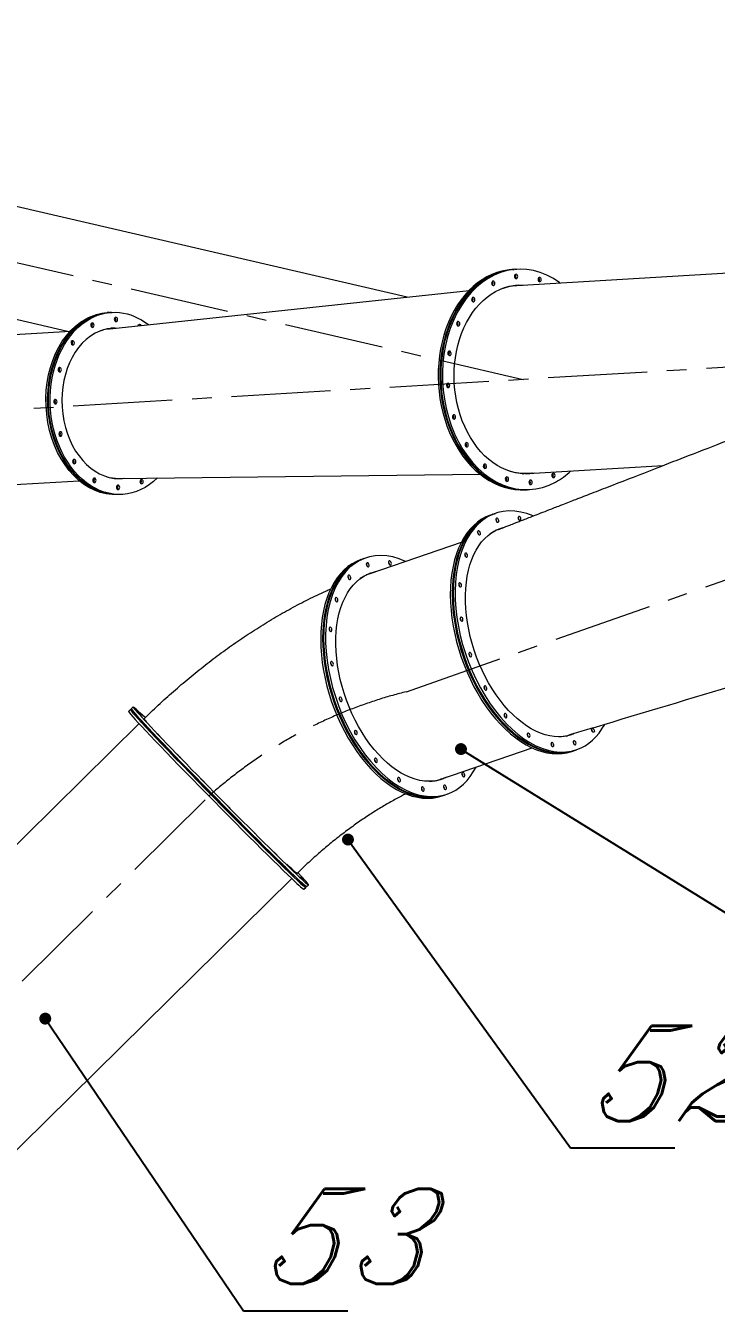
# Model space of a CAD drawing. Header units: inches. Extents: x -350577 to -266477, y -437959 to -377535.
# Drawn here: x -286775 to -284598, y -388350 to -384287 of the extents above; entities that cross this region are included whole.
import ezdxf

# ---------------------------------------------------------------- set-up
doc = ezdxf.new("R2010")
doc.units = ezdxf.units.IN
doc.header["$MEASUREMENT"] = 0
doc.linetypes.add('CENTER', pattern=[2, 1.25, -0.25, 0.25, -0.25])
doc.layers.add('CENTER       (itatec)', color=4, linetype='CENTER', lineweight=9)
doc.layers.add('ORGINAL (itatec)', color=3, linetype='Continuous', lineweight=9)
doc.styles.add('Geniso', font='geniso.shx', dxfattribs={"oblique": 15})
doc.dimstyles.new('scale 1b100', dxfattribs={"dimscale": 100, "dimtxt": 3, "dimasz": 2.5, "dimexe": 1, "dimexo": 1, "dimgap": 1, "dimtad": 1, "dimdec": 0, "dimzin": 0, "dimdsep": 46, "dimtxsty": 'Geniso', "dimcen": 0, "dimclrd": 1, "dimclre": 1, "dimclrt": 7, "dimadec": 0, "dimazin": 0, "dimtfac": 1, "dimtdec": 0, "dimtmove": 0, "dimatfit": 3, "dimfxl": 0.75, "dimtolj": 1, "dimtzin": 0, "dimarcsym": 0})

msp = doc.modelspace()

# ---------------------------------------------------------------- linework, layer by layer
at = {"layer": 'CENTER       (itatec)', "ltscale": 250}
for points in [[(-293131.3, -394810.7), (-293131.3, -393930.6, -0.22693), (-292822.1, -393284.3), (-286197.3, -386715.8, -0.121189), (-285574.7, -386386.5), (-279619.5, -384303, 0.093142), (-278642.9, -383740.8), (-275878.1, -381973.7)], [(-288075.2, -385167.7), (-288075.2, -385005.1, -0.335677), (-287904.4, -384779.4), (-285205.9, -385401.7)], [(-290620.8, -387432.6), (-290620.8, -387243.2, -0.298799), (-290400.9, -386908.1), (-287915, -385631, -0.09364), (-287623.2, -385544.6), (-282357.1, -385231.5)]]:
    msp.add_lwpolyline(points, format="xyb", dxfattribs=at)
at = {"layer": 'ORGINAL (itatec)', "extrusion": (1.66533e-16, 0.816497, 0.57735)}
for p, q in [((-287867.3, -384609.9), (-285572.4, -385141.8)), ((-287945.6, -384947.9), (-286643.5, -385249.7)), ((-285226.1, -385105.3), (-282956.3, -384971.1)), ((-285240, -385055.1), (-285234.6, -385054.8)), ((-285231.9, -385054.6), (-285226.4, -385054.3)), ((-286509.8, -385242), (-285376.7, -385120.9)), ((-285243.3, -385106.6), (-285241.8, -385106.5)), ((-286512.3, -385190.9), (-286517.7, -385191.2)), ((-286504.1, -385190.4), (-286509.6, -385190.7)), ((-287639.9, -385308.7), (-286634.1, -385249.2)), ((-286517, -385242.3), (-286511.9, -385242)), ((-285191.1, -385698.3), (-284764.6, -385673.1)), ((-287612, -385780.8), (-286606.1, -385721.4)), ((-286489.1, -385714.4), (-286483.9, -385714.1)), ((-286481.9, -385713.9), (-285342.4, -385700.6)), ((-285208.3, -385699.1), (-285206.8, -385699.1)), ((-286478.3, -385764.9), (-286483.8, -385765.2)), ((-286470.2, -385764.4), (-286475.6, -385764.7)), ((-285199, -385749.9), (-285193.5, -385749.5)), ((-285190.8, -385749.4), (-285185.3, -385749.1)), ((-285309.3, -385829.4), (-285303.2, -385827.3)), ((-285300.2, -385826.3), (-285294.1, -385824.2)), ((-285292.1, -385877.4), (-285289.7, -385876.6)), ((-285689.3, -386013.9), (-285401.2, -385914.9)), ((-285718, -385969.9), (-285711.9, -385967.8)), ((-285708.9, -385966.7), (-285702.8, -385964.6)), ((-286450.8, -386448.5), (-286445.1, -386442.9)), ((-286442.3, -386440.1), (-286436.6, -386434.5)), ((-287381.7, -387437.6), (-286417.5, -386487.3)), ((-285069.2, -386526.2), (-285066.7, -386525.3)), ((-285466.2, -386662.7), (-285178.2, -386563.7)), ((-285053.2, -386574.6), (-285047.1, -386572.5)), ((-285044.1, -386571.5), (-285038, -386569.4)), ((-285452.8, -386712), (-285446.7, -386709.9)), ((-285461.9, -386715.1), (-285455.8, -386713)), ((-286900.1, -387926.1), (-285936, -386975.9)), ((-285889.1, -387001.3), (-285883.4, -386995.7)), ((-285897.7, -387009.7), (-285892, -387004.1))]:
    msp.add_line(p, q, dxfattribs=at)
at = {"layer": 'ORGINAL (itatec)'}
for centre, major_axis, ratio, start_param, end_param in [((-285205.9, -385401.7), (-20.5, 347.4), 0.73137, -0.54823, 3.470993), ((-285219.5, -385402.5), (-20.5, 347.4), 0.73137, 0, 3.141593), ((-285214.1, -385402.1), (-20.5, 347.4), 0.73137, -0.005359, 3.146952), ((-285211.3, -385402), (-20.5, 347.4), 0.73137, 0, 3.141593), ((-285234.2, -385077.3), (-0.41, 6.99), 0.73137, -2.579639, -0.561953), ((-285159.7, -385087.3), (-0.41, 6.99), 0.73137, -2.579639, -0.561953), ((-285306.4, -385099.1), (-0.41, 6.99), 0.73137, -2.579639, -0.561953), ((-285369.3, -385150.5), (-0.41, 6.99), 0.73137, -2.579639, -0.561953), ((-286496, -385213), (-0.41, 6.99), 0.73137, -2.579639, -0.561953), ((-286570, -385231.1), (-0.41, 6.99), 0.73137, -2.579639, -0.561953), ((-286487.1, -385477.4), (-14, 237.1), 0.73137, -0.050946, 0.3294), ((-286489.9, -385477.6), (-14, 236.1), 0.73137, 0.034703, 0.263837), ((-286497.9, -385478.1), (-14, 236.1), 0.73137, -0.022146, 0.036823), ((-286500.8, -385478.2), (-14, 237.1), 0.73137, -0.078407, -0.039272), ((-286495.3, -385477.9), (-14, 237.1), 0.73137, -0.068302, -0.023559), ((-286492.6, -385477.7), (-14, 237.1), 0.73137, -0.062859, -0.015705), ((-286421.4, -385235.2), (-0.41, 6.99), 0.73137, -1.149406, -0.561953), ((-285416.8, -385226.5), (-0.41, 6.99), 0.73137, -2.579639, -0.561953), ((-286487.1, -385477.4), (-14, 237.1), 0.73137, 0.3294, 3.192539), ((-286632.2, -385286.8), (-0.41, 6.99), 0.73137, -2.579639, -0.561953), ((-285444.1, -385319.7), (-0.41, 6.99), 0.73137, -2.579639, -0.561953), ((-286673.2, -385371.5), (-0.41, 6.99), 0.73137, -2.579639, -0.561953), ((-285448.7, -385421), (-0.41, 6.99), 0.73137, -2.579639, -0.561953), ((-286686.7, -385472.4), (-0.41, 6.99), 0.73137, -2.579639, -0.561953), ((-285430, -385520.4), (-0.41, 6.99), 0.73137, -2.579639, -0.561953), ((-286670.6, -385574.1), (-0.41, 6.99), 0.73137, -2.579639, -0.561953), ((-285389.9, -385608.2), (-0.41, 6.99), 0.73137, -2.579639, -0.561953), ((-286627.4, -385661.2), (-0.41, 6.99), 0.73137, -2.579639, -0.561953), ((-285332.4, -385675.8), (-0.41, 6.99), 0.73137, -2.579639, -0.561953), ((-285205.9, -385401.7), (20.5, -347.4), 0.73137, 0.3294, 0.54823), ((-286563.7, -385720.3), (-0.41, 6.99), 0.73137, -2.579639, -0.561953), ((-286489.9, -385477.6), (14, -236.1), 0.73137, -0.263837, -0.034703), ((-286497.9, -385478.1), (14, -236.1), 0.73137, -0.036823, 0.022146), ((-286489.2, -385742.5), (-0.41, 6.99), 0.73137, -2.579639, -0.561953), ((-286500.8, -385478.2), (14, -237.1), 0.73137, 0.039272, 0.078407), ((-286495.3, -385477.9), (14, -237.1), 0.73137, 0.023559, 0.068302), ((-286492.6, -385477.7), (14, -237.1), 0.73137, 0.015705, 0.062859), ((-286415.2, -385724.4), (-0.41, 6.99), 0.73137, -2.579639, -0.561953), ((-285263, -385716.6), (-0.41, 6.99), 0.73137, -2.579639, -0.561953), ((-285188.5, -385726.7), (-0.41, 6.99), 0.73137, -2.579639, -0.561953), ((-285116.3, -385704.9), (-0.41, 6.99), 0.73137, -2.579639, -0.561953), ((-285166, -386196.8), (-128, 372.6), 0.591405, -0.490569, 3.146564), ((-285181.3, -386202), (-128, 372.6), 0.591405, 0, 3.141593), ((-285172.1, -386198.9), (-128, 372.6), 0.591405, 0, 3.141593), ((-285175.2, -386199.9), (-128, 372.6), 0.591405, -0.006921, 3.146564), ((-285293.9, -385847.9), (-2.27, 6.62), 0.591405, -2.248304, -0.893289), ((-285223.9, -385842.5), (-2.27, 6.62), 0.591405, -2.248304, -0.893289), ((-285351.9, -385887.7), (-2.27, 6.62), 0.591405, -2.248304, -0.893289), ((-285169.1, -386197.8), (-111.6, 324.3), 0.591638, 0.023074, 0.172106), ((-285169.1, -386197.8), (-111.6, 324.3), 0.591638, 0.023074, 0.172106), ((-285178.2, -386201), (-111.6, 324.3), 0.591638, -0.024004, 0.013575), ((-285574.7, -386337.2), (-128, 372.6), 0.591405, -0.51446, 3.146564), ((-285590, -386342.5), (-128, 372.6), 0.591405, 0, 3.141593), ((-285583.9, -386340.4), (-128, 372.6), 0.591405, -0.006921, 3.146564), ((-285580.8, -386339.3), (-128, 372.6), 0.591405, 0, 3.141593), ((-285632.6, -385982.9), (-2.27, 6.62), 0.591405, -2.248304, -0.893289), ((-285392.4, -385957.9), (-2.27, 6.62), 0.591405, -2.248304, -0.893289), ((-285577.8, -386338.3), (-111.6, 324.3), 0.591638, -0.00016, 0.172106), ((-285586.9, -386341.4), (-111.6, 324.3), 0.591638, -0.024004, 0.013575), ((-285702.6, -385988.4), (-2.27, 6.62), 0.591405, -2.248304, -0.893289), ((-285760.6, -386028.1), (-2.27, 6.62), 0.591405, -2.248304, -0.893289), ((-285411.3, -386051.8), (-2.27, 6.62), 0.591405, -2.248304, -0.893289), ((-285801.1, -386098.4), (-2.27, 6.62), 0.591405, -2.248304, -0.893289), ((-285406.8, -386160), (-2.27, 6.62), 0.591405, -2.248304, -0.893289), ((-285820, -386192.2), (-2.27, 6.62), 0.591405, -2.248304, -0.893289), ((-285815.5, -386300.5), (-2.27, 6.62), 0.591405, -2.248304, -0.893289), ((-285379.3, -386272), (-2.27, 6.62), 0.591405, -2.248304, -0.893289), ((-285331.5, -386376.9), (-2.27, 6.62), 0.591405, -2.248304, -0.893289), ((-286168.6, -386723.5), (-276.6, 280.6), 0.017941, -0.286808, 2.627258), ((-286160, -386715.1), (-276.6, 280.6), 0.017941, -0.514523, 2.627258), ((-285788, -386412.5), (-2.27, 6.62), 0.591405, -2.248304, -0.893289), ((-286174.3, -386729.1), (-276.6, 280.6), 0.017941, 0, 2.627258), ((-286165.7, -386720.7), (-276.6, 280.6), 0.017941, 0, 2.627258), ((-285268.1, -386464.4), (-2.27, 6.62), 0.591405, -2.248304, -0.893289), ((-286171.4, -386726.3), (-240.8, 244.2), 0.018194, -0.558445, -0.331095), ((-285166, -386196.8), (128, -372.6), 0.591405, 0.004971, 0.490594), ((-284992.3, -386510.1), (-2.27, 6.62), 0.591405, -2.248304, -0.893289), ((-285740.2, -386517.4), (-2.27, 6.62), 0.591405, -2.248304, -0.893289), ((-285195.4, -386525.8), (-2.27, 6.62), 0.591405, -2.248304, -0.893289), ((-285169.1, -386197.8), (111.6, -324.3), 0.591638, -0.179507, -0.023394), ((-285169.1, -386197.8), (111.6, -324.3), 0.591638, -0.179507, -0.023394), ((-285178.2, -386201), (111.6, -324.3), 0.591638, -0.014622, 0.023684), ((-285050.3, -386549.9), (-2.27, 6.62), 0.591405, -2.248304, -0.893289), ((-285120.3, -386555.3), (-2.27, 6.62), 0.591405, -2.248304, -0.893289), ((-285175.2, -386199.9), (128, -372.6), 0.591405, 0.004971, 0.006921), ((-285676.9, -386604.8), (-2.27, 6.62), 0.591405, -2.248304, -0.893289), ((-285574.7, -386337.2), (128, -372.6), 0.591405, 0.004971, 0.51446), ((-285604.1, -386666.3), (-2.27, 6.62), 0.591405, -2.248304, -0.893289), ((-285577.8, -386338.3), (111.6, -324.3), 0.591638, -0.179507, -0.00016), ((-285586.9, -386341.4), (111.6, -324.3), 0.591638, -0.014622, 0.023684), ((-285401, -386650.5), (-2.27, 6.62), 0.591405, -2.248304, -0.893289), ((-285529, -386695.7), (-2.27, 6.62), 0.591405, -2.248304, -0.893289), ((-285459, -386690.3), (-2.27, 6.62), 0.591405, -2.248304, -0.893289), ((-285583.9, -386340.4), (128, -372.6), 0.591405, 0.004971, 0.006921), ((-286171.4, -386726.3), (240.8, -244.2), 0.018194, 0.316512, 0.541336), ((-286174.3, -386729.1), (276.6, -280.6), 0.017941, -0.514334, 0), ((-286168.6, -386723.5), (276.6, -280.6), 0.017941, -0.514334, 0.286808), ((-286165.7, -386720.7), (276.6, -280.6), 0.017941, -0.514334, 0), ((-286160, -386715.1), (276.6, -280.6), 0.017941, -0.514334, 0.51437)]:
    msp.add_ellipse(centre, major_axis=major_axis, ratio=ratio, start_param=start_param, end_param=end_param, dxfattribs=at)
at = {"layer": 'ORGINAL (itatec)', "extrusion": (-3.73486e-17, 2.20224e-16, -1)}
for centre, start_param, end_param in [((-285228.7, -385077), -3.470992792732217, 2.812192514447369), ((-285154.3, -385087), -3.470992792732148, 2.812192514447438), ((-285300.9, -385098.7), -3.4709927927321, 2.812192514447486), ((-285363.9, -385150.2), -3.470992792732196, 2.81219251444739), ((-285411.3, -385226.2), -3.4709927927321, 2.812192514447486), ((-285438.7, -385319.4), -3.470992792732114, 2.812192514447473), ((-285443.2, -385420.7), -3.470992792732134, 2.812192514447452), ((-285424.5, -385520.1), -3.470992792732182, 2.812192514447404), ((-285384.5, -385607.9), -3.470992792732217, 2.812192514447369), ((-285326.9, -385675.5), -3.470992792732134, 2.812192514447452), ((-285257.5, -385716.3), -3.470992792732251, 2.812192514447335), ((-285183.1, -385726.3), -3.4709927927321, 2.812192514447486)]:
    msp.add_ellipse(centre, major_axis=(-0.41, 6.99), ratio=0.73137, start_param=start_param, end_param=end_param, dxfattribs=at)
at = {"layer": 'ORGINAL (itatec)', "extrusion": (-1.37787e-16, 2.14286e-16, -1)}
for centre in [(-285236.9, -385077.5), (-285372, -385150.6), (-285446.8, -385319.9)]:
    msp.add_ellipse(centre, major_axis=(0.41, -6.99), ratio=0.73137, start_param=-2.21553, end_param=-0.926063, dxfattribs=at)
at = {"layer": 'ORGINAL (itatec)', "extrusion": (-7.58204e-17, 1.06734e-16, -1)}
for centre in [(-285162.4, -385087.5), (-285419.5, -385226.7), (-285265.7, -385716.8), (-285191.2, -385726.8)]:
    msp.add_ellipse(centre, major_axis=(0.41, -6.99), ratio=0.73137, start_param=-2.21553, end_param=-0.926063, dxfattribs=at)
at = {"layer": 'ORGINAL (itatec)', "extrusion": (-1.02966e-16, 2.71953e-16, -1)}
msp.add_ellipse((-285205.9, -385401.7), major_axis=(17.6, -297.5), ratio=0.73137, start_param=-0.081946, end_param=3.223539, dxfattribs=at)
at = {"layer": 'ORGINAL (itatec)', "extrusion": (-1.89925e-16, 1.55596e-16, -1)}
for centre in [(-285309.1, -385099.2), (-285119, -385705.1)]:
    msp.add_ellipse(centre, major_axis=(0.41, -6.99), ratio=0.73137, start_param=-2.21553, end_param=-0.926063, dxfattribs=at)
at = {"layer": 'ORGINAL (itatec)', "extrusion": (-2.24559e-16, 1.53548e-16, -1)}
msp.add_ellipse((-285208.6, -385401.8), major_axis=(-17.5, 296.5), ratio=0.73137, start_param=-0.265381, end_param=0, dxfattribs=at)
at = {"layer": 'ORGINAL (itatec)', "extrusion": (3.74401e-19, 1.11238e-16, -1)}
msp.add_ellipse((-285216.8, -385402.3), major_axis=(-17.5, 296.5), ratio=0.73137, start_param=-0.042034, end_param=0.018839, dxfattribs=at)
at = {"layer": 'ORGINAL (itatec)', "extrusion": (-6.14052e-17, 2.7441e-16, -1)}
msp.add_ellipse((-285219.5, -385402.5), major_axis=(-17.6, 297.5), ratio=0.73137, start_param=0.031296, end_param=0.081946, dxfattribs=at)
at = {"layer": 'ORGINAL (itatec)', "extrusion": (-2.7651e-16, 1.50476e-16, -1)}
msp.add_ellipse((-285214.1, -385402.1), major_axis=(-17.6, 297.5), ratio=0.73137, start_param=0.018776, end_param=0.081946, dxfattribs=at)
at = {"layer": 'ORGINAL (itatec)', "extrusion": (-1.20283e-16, 2.70929e-16, -1)}
msp.add_ellipse((-285211.3, -385402), major_axis=(-17.6, 297.5), ratio=0.73137, start_param=0.012517, end_param=0.081946, dxfattribs=at)
at = {"layer": 'ORGINAL (itatec)', "extrusion": (-2.83812e-16, 3.88286e-17, -1)}
for centre in [(-286500.8, -385478.2), (-286492.6, -385477.7)]:
    msp.add_ellipse(centre, major_axis=(-17, 287), ratio=0.73137, start_param=-0.3294, end_param=0, dxfattribs=at)
at = {"layer": 'ORGINAL (itatec)', "extrusion": (-1.00158e-17, 1.10624e-16, -1)}
msp.add_ellipse((-286495.3, -385477.9), major_axis=(-17, 287), ratio=0.73137, start_param=-0.3294, end_param=0.006487, dxfattribs=at)
at = {"layer": 'ORGINAL (itatec)', "extrusion": (-8.91124e-17, 2.72772e-16, -1)}
msp.add_ellipse((-286487.1, -385477.4), major_axis=(-17, 287), ratio=0.73137, start_param=-0.3294, end_param=0.569318, dxfattribs=at)
at = {"layer": 'ORGINAL (itatec)', "extrusion": (3.88462e-17, 2.24729e-16, -1)}
msp.add_ellipse((-286490.5, -385212.7), major_axis=(-0.41, 6.99), ratio=0.73137, start_param=-3.470992792751036, end_param=2.81219251442855, dxfattribs=at)
at = {"layer": 'ORGINAL (itatec)', "extrusion": (-8.92996e-17, 2.17153e-16, -1)}
for centre in [(-286498.7, -385213.2), (-286675.9, -385371.7), (-286491.9, -385742.6)]:
    msp.add_ellipse(centre, major_axis=(0.41, -6.99), ratio=0.73137, start_param=-2.21553, end_param=-0.926063, dxfattribs=at)
at = {"layer": 'ORGINAL (itatec)', "extrusion": (-1.51828e-16, 1.57848e-16, -1)}
for centre in [(-286500.8, -385478.2), (-286492.6, -385477.7)]:
    msp.add_ellipse(centre, major_axis=(17, -287), ratio=0.73137, start_param=0, end_param=2.812193, dxfattribs=at)
at = {"layer": 'ORGINAL (itatec)', "extrusion": (-1.89551e-16, 2.66834e-16, -1)}
msp.add_ellipse((-286495.3, -385477.9), major_axis=(17, -287), ratio=0.73137, start_param=-0.006487, end_param=2.812193, dxfattribs=at)
at = {"layer": 'ORGINAL (itatec)', "extrusion": (-1.41063e-16, 2.697e-16, -1)}
msp.add_ellipse((-286487.1, -385477.4), major_axis=(17, -287), ratio=0.73137, start_param=-0.569318, end_param=2.812193, dxfattribs=at)
at = {"layer": 'ORGINAL (itatec)', "extrusion": (2.11829e-16, 1.79348e-16, -1)}
for centre, start_param, end_param in [((-286564.5, -385230.8), -3.47099279275094, 2.812192514428646), ((-286626.8, -385286.5), -3.470992792751084, 2.812192514428502), ((-286667.7, -385371.2), -3.470992792751036, 2.81219251442855), ((-286681.2, -385472.1), -3.470992792750988, 2.812192514428598), ((-286665.2, -385573.8), -3.470992792751084, 2.812192514428502), ((-286622, -385660.8), -3.470992792751036, 2.81219251442855), ((-286558.3, -385720), -3.470992792750988, 2.812192514428598), ((-286483.8, -385742.1), -3.47099279275094, 2.812192514428646)]:
    msp.add_ellipse(centre, major_axis=(-0.41, 6.99), ratio=0.73137, start_param=start_param, end_param=end_param, dxfattribs=at)
at = {"layer": 'ORGINAL (itatec)', "extrusion": (2.46182e-17, 1.12672e-16, -1)}
for centre in [(-286572.7, -385231.3), (-286634.9, -385286.9), (-286630.2, -385661.3), (-286417.9, -385724.5)]:
    msp.add_ellipse(centre, major_axis=(0.41, -6.99), ratio=0.73137, start_param=-2.21553, end_param=-0.926063, dxfattribs=at)
at = {"layer": 'ORGINAL (itatec)', "extrusion": (-1.79535e-16, 1.5621e-16, -1)}
msp.add_ellipse((-286416, -385234.9), major_axis=(-0.41, 6.99), ratio=0.73137, start_param=-1.178548, end_param=1.109143, dxfattribs=at)
at = {"layer": 'ORGINAL (itatec)', "extrusion": (-1.79161e-16, 2.67448e-16, -1)}
msp.add_ellipse((-286424.2, -385235.4), major_axis=(0.41, -6.99), ratio=0.73137, start_param=-2.21553, end_param=-1.972305, dxfattribs=at)
at = {"layer": 'ORGINAL (itatec)', "extrusion": (-1.96665e-16, 2.10805e-16, -1)}
msp.add_ellipse((-285451.4, -385421.1), major_axis=(0.41, -6.99), ratio=0.73137, start_param=-2.21553, end_param=-0.926063, dxfattribs=at)
at = {"layer": 'ORGINAL (itatec)', "extrusion": (-9.29502e-17, 1.61329e-16, -1)}
msp.add_ellipse((-286689.4, -385472.6), major_axis=(0.41, -6.99), ratio=0.73137, start_param=-2.21553, end_param=-0.926063, dxfattribs=at)
at = {"layer": 'ORGINAL (itatec)', "extrusion": (-2.41689e-16, 2.08143e-16, -1)}
for centre in [(-285432.7, -385520.6), (-285392.6, -385608.4), (-285335.1, -385676)]:
    msp.add_ellipse(centre, major_axis=(0.41, -6.99), ratio=0.73137, start_param=-2.21553, end_param=-0.926063, dxfattribs=at)
at = {"layer": 'ORGINAL (itatec)', "extrusion": (-2.69584e-17, 2.20839e-16, -1)}
msp.add_ellipse((-286673.3, -385574.3), major_axis=(0.41, -6.99), ratio=0.73137, start_param=-2.21553, end_param=-0.926063, dxfattribs=at)
at = {"layer": 'ORGINAL (itatec)', "extrusion": (-1.75697e-16, 2.67653e-16, -1)}
msp.add_ellipse((-285208.6, -385401.8), major_axis=(17.5, -296.5), ratio=0.73137, start_param=0, end_param=0.265381, dxfattribs=at)
at = {"layer": 'ORGINAL (itatec)', "extrusion": (4.90492e-17, 1.69724e-16, -1)}
msp.add_ellipse((-285110.8, -385704.6), major_axis=(-0.41, 6.99), ratio=0.73137, start_param=-3.470992792732217, end_param=2.812192514447369, dxfattribs=at)
at = {"layer": 'ORGINAL (itatec)', "extrusion": (-1.13543e-16, 2.15719e-16, -1)}
msp.add_ellipse((-286566.5, -385720.4), major_axis=(0.41, -6.99), ratio=0.73137, start_param=-2.21553, end_param=-0.926063, dxfattribs=at)
at = {"layer": 'ORGINAL (itatec)', "extrusion": (-6.54302e-17, 1.07348e-16, -1)}
msp.add_ellipse((-286409.8, -385724), major_axis=(-0.41, 6.99), ratio=0.73137, start_param=-3.470992792750892, end_param=2.812192514428694, dxfattribs=at)
at = {"layer": 'ORGINAL (itatec)', "extrusion": (-2.17633e-16, 1.53957e-16, -1)}
msp.add_ellipse((-285216.8, -385402.3), major_axis=(17.5, -296.5), ratio=0.73137, start_param=-0.018839, end_param=0.042034, dxfattribs=at)
at = {"layer": 'ORGINAL (itatec)', "extrusion": (-1.82624e-16, 2.67243e-16, -1)}
msp.add_ellipse((-285219.5, -385402.5), major_axis=(17.6, -297.5), ratio=0.73137, start_param=-0.081946, end_param=-0.031296, dxfattribs=at)
at = {"layer": 'ORGINAL (itatec)', "extrusion": (3.8378e-18, 1.11443e-16, -1)}
msp.add_ellipse((-285214.1, -385402.1), major_axis=(17.6, -297.5), ratio=0.73137, start_param=-0.081946, end_param=-0.018776, dxfattribs=at)
at = {"layer": 'ORGINAL (itatec)', "extrusion": (-6.15924e-17, 2.18791e-16, -1)}
msp.add_ellipse((-285211.3, -385402), major_axis=(17.6, -297.5), ratio=0.73137, start_param=-0.081946, end_param=-0.012517, dxfattribs=at)
at = {"layer": 'ORGINAL (itatec)', "extrusion": (-2.90363e-16, 7.6308e-17, -1)}
for centre in [(-285287.8, -385845.8), (-285217.8, -385840.4), (-285345.8, -385885.6), (-285696.5, -385986.3), (-285626.5, -385980.8), (-285386.3, -385955.8), (-285754.5, -386026.1), (-285405.2, -386049.7), (-285795, -386096.3), (-285813.9, -386190.1), (-285400.7, -386157.9), (-285373.2, -386269.9), (-285809.4, -386298.4), (-285781.9, -386410.4), (-285262, -386462.3), (-285189.3, -386523.7), (-285114.2, -386553.2), (-285670.8, -386602.7), (-285598, -386664.2), (-285394.9, -386648.4), (-285522.9, -386693.6)]:
    msp.add_ellipse(centre, major_axis=(-2.27, 6.62), ratio=0.591405, start_param=-3.146564, end_param=3.136621, dxfattribs=at)
at = {"layer": 'ORGINAL (itatec)', "extrusion": (-1.14591e-17, 2.8955e-16, -1)}
for centre, end_param in [((-285166, -386196.8), 3.189541), ((-285574.7, -386337.2), 3.217861)]:
    msp.add_ellipse(centre, major_axis=(111.8, -325.3), ratio=0.591405, start_param=-0.004971, end_param=end_param, dxfattribs=at)
at = {"layer": 'ORGINAL (itatec)', "extrusion": (-1.68952e-16, 2.35427e-16, -1)}
msp.add_ellipse((-285181.3, -386202), major_axis=(-111.8, 325.3), ratio=0.591405, start_param=0.039647, end_param=0.070326, dxfattribs=at)
at = {"layer": 'ORGINAL (itatec)', "extrusion": (-4.67523e-16, 2.50216e-16, -1)}
msp.add_ellipse((-285175.2, -386199.9), major_axis=(-111.8, 325.3), ratio=0.591405, start_param=0.023784, end_param=0.06208, dxfattribs=at)
at = {"layer": 'ORGINAL (itatec)', "extrusion": (-2.55906e-16, 1.46847e-16, -1)}
for major_axis, start_param, end_param in [((-111.8, 325.3), 0.015855, 0.057644), ((111.8, -325.3), -0.057814, -0.015855)]:
    msp.add_ellipse((-285172.1, -386198.9), major_axis=major_axis, ratio=0.591405, start_param=start_param, end_param=end_param, dxfattribs=at)
at = {"layer": 'ORGINAL (itatec)', "extrusion": (-5.18395e-16, 5.66412e-17, -1)}
msp.add_ellipse((-285590, -386342.5), major_axis=(-111.8, 325.3), ratio=0.591405, start_param=0.039647, end_param=0.076268, dxfattribs=at)
at = {"layer": 'ORGINAL (itatec)', "extrusion": (-2.11616e-16, 1.0337e-16, -1)}
msp.add_ellipse((-285583.9, -386340.4), major_axis=(-111.8, 325.3), ratio=0.591405, start_param=0.023784, end_param=0.076268, dxfattribs=at)
at = {"layer": 'ORGINAL (itatec)', "extrusion": (-3.34653e-16, 1.19785e-16, -1)}
msp.add_ellipse((-285580.8, -386339.3), major_axis=(-111.8, 325.3), ratio=0.591405, start_param=0.015855, end_param=0.076268, dxfattribs=at)
at = {"layer": 'ORGINAL (itatec)', "extrusion": (-1.59119e-16, 1.21411e-16, -1)}
for centre in [(-285325.4, -386374.8), (-285734.1, -386515.3)]:
    msp.add_ellipse(centre, major_axis=(-2.27, 6.62), ratio=0.591405, start_param=-3.146564, end_param=3.136621, dxfattribs=at)
at = {"layer": 'ORGINAL (itatec)', "extrusion": (-2.13321e-15, -1.86871e-15, -1)}
for centre in [(-286428.2, -386461.2), (-286419.6, -386452.8), (-286414.6, -386454.9), (-286407.8, -386484.8), (-286399.2, -386476.3), (-286363.9, -386531.7), (-286355.4, -386523.3), (-286292.4, -386589), (-286301, -386597.4), (-286143.6, -386758.3), (-286135.1, -386749.8), (-286064.6, -386837.6), (-286056.1, -386829.2), (-285995.8, -386905.8), (-285987.2, -386897.4), (-285913.9, -386983.8), (-285908.9, -386985.9), (-285905.4, -386975.3), (-285900.4, -386977.4)]:
    msp.add_ellipse(centre, major_axis=(4.91, -4.99), ratio=0.017941, start_param=-5.768851, end_param=0.514334, dxfattribs=at)
at = {"layer": 'ORGINAL (itatec)', "extrusion": (-5.09951e-15, -4.94825e-15, -1)}
msp.add_ellipse((-286423.2, -386463.3), major_axis=(-4.91, 4.99), ratio=0.017941, start_param=-1.883809, end_param=1.10667, dxfattribs=at)
at = {"layer": 'ORGINAL (itatec)', "extrusion": (-4.03205e-15, -3.89614e-15, -1)}
msp.add_ellipse((-286168.6, -386723.5), major_axis=(-241.5, 245), ratio=0.017941, start_param=-2.627258, end_param=0.083509, dxfattribs=at)
at = {"layer": 'ORGINAL (itatec)', "extrusion": (-9.52562e-15, -9.39354e-15, -1)}
msp.add_ellipse((-286171.4, -386726.3), major_axis=(-235.2, 238.5), ratio=0.018194, start_param=0.301759, end_param=0.552053, dxfattribs=at)
at = {"layer": 'ORGINAL (itatec)', "extrusion": (-3.24819e-16, 5.76921e-18, -1)}
msp.add_ellipse((-284986.2, -386508), major_axis=(2.27, -6.62), ratio=0.591405, start_param=-0.004971, end_param=2.935197, dxfattribs=at)
at = {"layer": 'ORGINAL (itatec)', "extrusion": (-2.37865e-16, 9.43491e-17, -1)}
for centre, major_axis, start_param, end_param in [((-284986.2, -386508), (-2.27, 6.62), 0.252845, 3.136621), ((-285166, -386196.8), (111.8, -325.3), -0.048142, -0.004971)]:
    msp.add_ellipse(centre, major_axis=major_axis, ratio=0.591405, start_param=start_param, end_param=end_param, dxfattribs=at)
at = {"layer": 'ORGINAL (itatec)', "extrusion": (3.28309e-17, 2.46073e-16, -1)}
msp.add_ellipse((-285181.3, -386202), major_axis=(111.8, -325.3), ratio=0.591405, start_param=-0.070473, end_param=-0.039647, dxfattribs=at)
at = {"layer": 'ORGINAL (itatec)', "extrusion": (-1.67326e-16, 5.98926e-17, -1)}
msp.add_ellipse((-285175.2, -386199.9), major_axis=(111.8, -325.3), ratio=0.591405, start_param=-0.062242, end_param=-0.023784, dxfattribs=at)
at = {"layer": 'ORGINAL (itatec)', "extrusion": (-8.85799e-17, 8.69542e-17, -1)}
for centre in [(-285044.2, -386547.8), (-285452.9, -386688.2)]:
    msp.add_ellipse(centre, major_axis=(-2.27, 6.62), ratio=0.591405, start_param=-3.146564, end_param=3.136621, dxfattribs=at)
at = {"layer": 'ORGINAL (itatec)', "extrusion": (-9.4942e-16, -1.01371e-15, -1)}
for centre in [(-286225.1, -386675.5), (-286216.5, -386667.1)]:
    msp.add_ellipse(centre, major_axis=(4.91, -4.99), ratio=0.017941, start_param=-5.768851, end_param=0.514334, dxfattribs=at)
at = {"layer": 'ORGINAL (itatec)', "extrusion": (-9.8334e-18, 1.14016e-16, -1)}
msp.add_ellipse((-285590, -386342.5), major_axis=(111.8, -325.3), ratio=0.591405, start_param=-0.076268, end_param=-0.039647, dxfattribs=at)
at = {"layer": 'ORGINAL (itatec)', "extrusion": (-2.78745e-17, 1.66514e-16, -1)}
for centre, end_param in [((-285583.9, -386340.4), -0.023784), ((-285574.7, -386337.2), -0.004971)]:
    msp.add_ellipse(centre, major_axis=(111.8, -325.3), ratio=0.591405, start_param=-0.076268, end_param=end_param, dxfattribs=at)
at = {"layer": 'ORGINAL (itatec)', "extrusion": (-2.64114e-16, 8.53286e-17, -1)}
msp.add_ellipse((-285580.8, -386339.3), major_axis=(111.8, -325.3), ratio=0.591405, start_param=-0.076268, end_param=-0.015855, dxfattribs=at)
at = {"layer": 'ORGINAL (itatec)', "extrusion": (-6.71767e-15, -6.39064e-15, -1)}
msp.add_ellipse((-286171.4, -386726.3), major_axis=(235.2, -238.5), ratio=0.018194, start_param=-0.534553, end_param=-0.2856, dxfattribs=at)
at = {"layer": 'ORGINAL (itatec)', "extrusion": (-7.74782e-15, -7.48054e-15, -1)}
msp.add_ellipse((-286168.6, -386723.5), major_axis=(241.5, -245), ratio=0.017941, start_param=-0.083509, end_param=0.514334, dxfattribs=at)
at = {"layer": 'ORGINAL (itatec)', "extrusion": (-5.6129e-15, -5.37632e-15, -1)}
msp.add_ellipse((-286160, -386715.1), major_axis=(241.5, -245), ratio=0.017941, start_param=-0.07603, end_param=0.514334, dxfattribs=at)
at = {"layer": 'ORGINAL (itatec)', "extrusion": (-7.70829e-15, -7.44157e-15, -1)}
for centre in [(-285943.9, -386956.2), (-285935.3, -386947.8)]:
    msp.add_ellipse(centre, major_axis=(4.91, -4.99), ratio=0.017941, start_param=-5.768851, end_param=0.514334, dxfattribs=at)
at = {"layer": 'ORGINAL (itatec)', "extrusion": (-6.00769e-15, -5.68749e-15, -1)}
msp.add_ellipse((-285920.8, -386953.9), major_axis=(-4.91, 4.99), ratio=0.017941, start_param=-2.627258, end_param=-2.375876, dxfattribs=at)
at = {"layer": 'ORGINAL (itatec)', "extrusion": (-5.5327e-15, -5.14138e-15, -1)}
msp.add_ellipse((-285920.8, -386953.9), major_axis=(4.91, -4.99), ratio=0.017941, start_param=-0.765566, end_param=0.514334, dxfattribs=at)
at = {"layer": 'ORGINAL (itatec)'}
for points, knots in [([(-285285, -385875.1), (-285284.8, -385875), (-285284.5, -385874.9), (-285284, -385874.7), (-285283.7, -385874.6), (-285283, -385874.3), (-285282.6, -385874.2), (-285281.9, -385873.9), (-285281.4, -385873.7), (-285280.5, -385873.3), (-285280, -385873.1), (-285278.8, -385872.7), (-285278.2, -385872.4), (-285276.8, -385871.9), (-285276.1, -385871.6), (-285274.4, -385871), (-285273.5, -385870.6), (-285271.5, -385869.9), (-285270.5, -385869.4), (-285268.1, -385868.5), (-285266.8, -385868), (-285264, -385866.9), (-285262.4, -385866.3), (-285259, -385865), (-285257.1, -385864.3), (-285253, -385862.7), (-285250.8, -385861.8), (-285245.9, -385859.9), (-285243.2, -385858.9), (-285237.3, -385856.6), (-285234.1, -385855.3), (-285227, -385852.6), (-285223.2, -385851.1), (-285214.7, -385847.8), (-285210, -385846), (-285199.9, -385842), (-285194.3, -385839.9), (-285182.1, -385835.1), (-285175.4, -385832.5), (-285160.7, -385826.9), (-285152.7, -385823.7), (-285135.1, -385816.9), (-285125.5, -385813.2), (-285104.4, -385805), (-285092.9, -385800.5), (-285067.5, -385790.7), (-285053.7, -385785.3), (-285023.3, -385773.5), (-285006.7, -385767), (-284970.1, -385752.9), (-284950.2, -385745.1), (-284906.4, -385728.1), (-284882.5, -385718.9), (-284829.9, -385698.5), (-284801.3, -385687.3), (-284738.2, -385662.8), (-284703.8, -385649.5), (-284628.1, -385620.1), (-284586.8, -385604.1), (-284495.9, -385568.8), (-284446.4, -385549.6), (-284337.3, -385507.2), (-284277.9, -385484.2), (-284147.1, -385433.4), (-284075.7, -385405.7), (-283918.7, -385344.7), (-283833.1, -385311.5), (-283644.7, -385238.4), (-283541.9, -385198.5), (-283315.9, -385110.7), (-283192.6, -385062.9), (-282931.2, -384961.4), (-282793.1, -384907.8), (-282655.1, -384854.2)], [0, 0, 0, 0, 1, 1, 2.2, 2.2, 3.64, 3.64, 5.368, 5.368, 7.4416, 7.4416, 9.92992, 9.92992, 12.915904, 12.915904, 16.499085, 16.499085, 20.798902, 20.798902, 25.958682, 25.958682, 32.150419, 32.150419, 39.580502, 39.580502, 48.496603, 48.496603, 59.195923, 59.195923, 72.035108, 72.035108, 87.442129, 87.442129, 105.930555, 105.930555, 128.116666, 128.116666, 154.74, 154.74, 186.688, 186.688, 225.0256, 225.0256, 271.030719, 271.030719, 326.236863, 326.236863, 392.484236, 392.484236, 471.981083, 471.981083, 567.3773, 567.3773, 681.85276, 681.85276, 819.223312, 819.223312, 984.067974, 984.067974, 1181.881569, 1181.881569, 1419.257883, 1419.257883, 1704.109459, 1704.109459, 2045.931351, 2045.931351, 2456.117621, 2456.117621, 2948.341146, 2948.341146, 3499.512312, 3499.512312, 3499.512312, 3499.512312]), ([(-282362.5, -385712.9), (-282363, -385713.1), (-282363.5, -385713.2), (-282373.8, -385716.3), (-282383.7, -385719.3), (-282405.4, -385725.8), (-282417.3, -385729.4), (-282443.3, -385737.2), (-282457.5, -385741.4), (-282488.8, -385750.8), (-282505.8, -385756), (-282543.3, -385767.2), (-282563.8, -385773.4), (-282608.8, -385786.9), (-282633.4, -385794.3), (-282687.4, -385810.5), (-282716.8, -385819.3), (-282781.6, -385838.8), (-282817, -385849.4), (-282894.8, -385872.8), (-282937.2, -385885.5), (-283030.5, -385913.5), (-283081.5, -385928.8), (-283193.5, -385962.5), (-283254.5, -385980.8), (-283388.9, -386021.2), (-283462.3, -386043.2), (-283623.5, -386091.6), (-283711.5, -386118.1), (-283905.1, -386176.2), (-284010.6, -386207.9), (-284242.9, -386277.6), (-284369.5, -386315.7), (-284648.2, -386399.4), (-284800.3, -386445), (-284988.9, -386501.7), (-285025.4, -386512.7), (-285062, -386523.6)], [184.823632, 184.823632, 184.823632, 184.823632, 186.688, 186.688, 225.0256, 225.0256, 271.030719, 271.030719, 326.236863, 326.236863, 392.484236, 392.484236, 471.981083, 471.981083, 567.3773, 567.3773, 681.85276, 681.85276, 819.223312, 819.223312, 984.067974, 984.067974, 1181.881569, 1181.881569, 1419.257883, 1419.257883, 1704.109459, 1704.109459, 2045.931351, 2045.931351, 2456.117621, 2456.117621, 2948.341146, 2948.341146, 3539.009375, 3539.009375, 3681.150653, 3681.150653, 3681.150653, 3681.150653]), ([(-286400.8, -386470.8), (-286399.4, -386469.4), (-286398, -386468.1), (-286389.4, -386459.7), (-286382.2, -386452.7), (-286367.1, -386438.4), (-286359.2, -386431), (-286343.3, -386416.3), (-286335.3, -386409), (-286319.2, -386394.5), (-286311.1, -386387.3), (-286294.8, -386373.1), (-286286.6, -386366.1), (-286270.2, -386352.1), (-286261.9, -386345.2), (-286245.3, -386331.5), (-286236.9, -386324.7), (-286220.1, -386311.3), (-286211.7, -386304.6), (-286194.7, -386291.5), (-286186.2, -386285), (-286169.1, -386272.1), (-286160.5, -386265.8), (-286143.2, -386253.2), (-286134.6, -386247), (-286117.2, -386234.8), (-286108.5, -386228.7), (-286090.9, -386216.8), (-286082.1, -386210.9), (-286064.5, -386199.2), (-286055.6, -386193.5), (-286037.8, -386182.2), (-286028.9, -386176.6), (-286011, -386165.7), (-286002.1, -386160.3), (-285984.1, -386149.6), (-285975, -386144.4), (-285956.9, -386134.1), (-285947.9, -386129.1), (-285929.7, -386119.1), (-285920.5, -386114.3), (-285902.3, -386104.7), (-285893.1, -386100), (-285874.7, -386090.8), (-285865.5, -386086.3), (-285847.1, -386077.5), (-285837.8, -386073.2), (-285823.5, -386066.7), (-285818.4, -386064.4), (-285813.3, -386062.2)], [4.089086, 4.089086, 4.089086, 4.089086, 10.000071, 10.000071, 40.001995, 40.001995, 72.557531, 72.557531, 105.121838, 105.121838, 137.700076, 137.700076, 170.296917, 170.296917, 202.91704, 202.91704, 235.565125, 235.565125, 268.245854, 268.245854, 300.963901, 300.963901, 333.723921, 333.723921, 366.530531, 366.530531, 399.388288, 399.388288, 432.30166, 432.30166, 465.27498, 465.27498, 498.312398, 498.312398, 531.417812, 531.417812, 564.594785, 564.594785, 597.846445, 597.846445, 631.175355, 631.175355, 664.583368, 664.583368, 698.071442, 698.071442, 731.639435, 731.639435, 750.144376, 750.144376, 750.144376, 750.144376]), ([(-285576.4, -386708.7), (-285581, -386710.9), (-285585.6, -386713.3), (-285595.8, -386718.5), (-285601.4, -386721.5), (-285612.7, -386727.6), (-285618.4, -386730.8), (-285629.9, -386737.3), (-285635.7, -386740.6), (-285647.3, -386747.4), (-285653.1, -386750.9), (-285664.8, -386758.1), (-285670.7, -386761.7), (-285682.6, -386769.2), (-285688.5, -386773.1), (-285700.4, -386780.9), (-285706.4, -386784.9), (-285718.4, -386793), (-285724.4, -386797.2), (-285736.4, -386805.7), (-285742.4, -386810), (-285754.5, -386818.7), (-285760.5, -386823.2), (-285772.5, -386832.3), (-285778.6, -386836.9), (-285790.6, -386846.2), (-285796.6, -386851), (-285808.6, -386860.6), (-285814.6, -386865.5), (-285826.6, -386875.4), (-285832.5, -386880.4), (-285844.4, -386890.5), (-285850.3, -386895.7), (-285862.1, -386906), (-285868, -386911.3), (-285879.7, -386921.9), (-285885.6, -386927.3), (-285897.1, -386938.1), (-285902.9, -386943.6), (-285913, -386953.3), (-285917.4, -386957.5), (-285921.7, -386961.8)], [147.155314, 147.155314, 147.155314, 147.155314, 165.952742, 165.952742, 188.710561, 188.710561, 211.577518, 211.577518, 234.548629, 234.548629, 257.618673, 257.618673, 280.782246, 280.782246, 304.033813, 304.033813, 327.367739, 327.367739, 350.778326, 350.778326, 374.259837, 374.259837, 397.806519, 397.806519, 421.412612, 421.412612, 445.07237, 445.07237, 468.780061, 468.780061, 492.529976, 492.529976, 516.316434, 516.316434, 540.133774, 540.133774, 563.976364, 563.976364, 587.838588, 587.838588, 606.128266, 606.128266, 606.128266, 606.128266])]:
    msp.add_open_spline(points, degree=3, knots=knots, dxfattribs=at)
for points in [[(-285700.9, -386017.9), (-285700.1, -386017.6), (-285699.3, -386017.4), (-285698.5, -386017.1)], [(-286402.7, -386472.7), (-286402.2, -386472.2), (-286401.7, -386471.7), (-286401.1, -386471.1)], [(-285475.4, -386665.8), (-285476.2, -386666.1), (-285477, -386666.4), (-285477.9, -386666.7)]]:
    msp.add_open_spline(points, degree=3, dxfattribs=at)

# ---------------------------------------------------------------- texts
at = {"layer": 'ORGINAL (itatec)', "color": 7, "char_height": 300, "attachment_point": 5, "style": 'Geniso'}
for s, insert in [('{\\Fitalic|c0;52}', (-284728.3, -387590.3)), ('{\\Fitalic|c0;53}', (-285759.2, -388104.2))]:
    msp.add_mtext(s, dxfattribs=dict(at, insert=insert))

# ---------------------------------------------------------------- leaders
at = {"layer": 'ORGINAL (itatec)'}
for points in [[(-285402.5, -386567.4), (-284466.7, -387146.9), (-284138.1, -387146.9)], [(-285758.8, -386852.8), (-285057, -387824.9), (-284728.3, -387824.9)], [(-286713.4, -387417.4), (-286087.8, -388338.8), (-285759.2, -388338.8)]]:
    msp.add_leader(points, dimstyle='scale 1b100', override={"dimasz": 1.5, "dimldrblk": 'DotSmall'}, dxfattribs=at)

doc.saveas('drawing.dxf')
